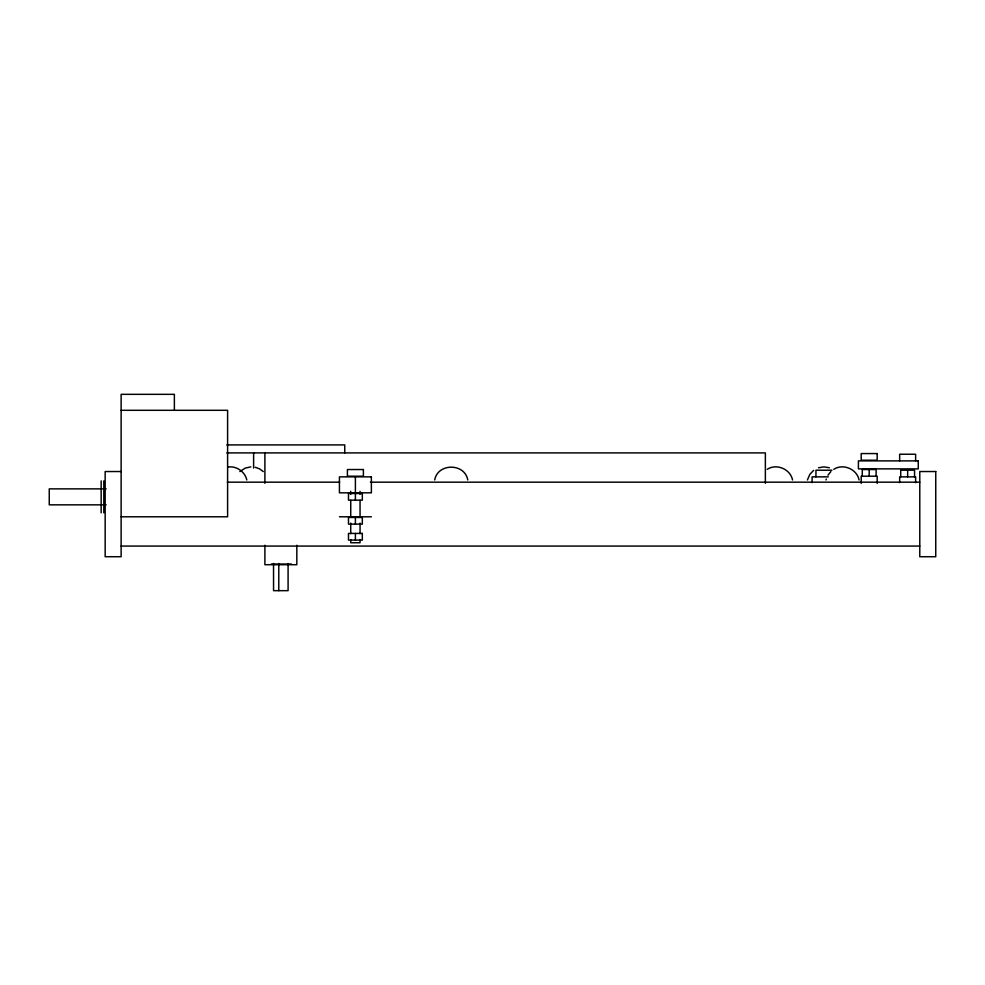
<?xml version="1.0" encoding="UTF-8"?>
<svg xmlns="http://www.w3.org/2000/svg" width="985" height="985" viewBox="0 0 985 985"><rect width="100%" height="100%" fill="white"/><g stroke="black" fill="none" stroke-linecap="round" stroke-linejoin="round"><path stroke-width="1.48" d="M434.717 479.966C437.709 462.925 464.772 462.925 467.764 479.966M807.417 479.966L809.842 474.388L813.622 470.374M826.046 479.966L826.292 479.055M827.991 475.164L830.86 471.569M239.86 471.569L245.265 468.097L250.806 466.89M767.229 469.328C776.512 463.209 790.401 469.094 792.543 479.966M833.79 469.328C843.074 463.209 856.962 469.094 859.092 479.966M818.498 467.776L823.94 466.878L829.382 467.776M228.532 466.964C236.769 465.942 245.068 471.877 246.804 479.966M121.13 410.302L227.609 410.302L227.609 516.793L121.13 516.793M226.809 444.912L344.75 444.912L344.75 452.903M226.809 452.903L765.37 452.903L765.37 483.327M831.931 470.202L815.949 470.202L815.949 476.863M121.13 471.532L105.161 471.532L105.161 556.722L121.13 556.722L121.13 394.332L174.37 394.332L174.37 410.302M828.299 476.863L812.108 476.863L812.108 482.662M227.301 482.182L339.64 482.182M370.422 482.182L919.781 482.182M106.158 488.868L49.25 488.868L49.25 504.837L106.158 504.837M339.431 516.793L371.37 516.793M121.13 546.072L919.781 546.072M271.281 564.048L291.388 564.048M255.238 467.272L259.56 468.872L263.291 471.569M915.631 460.881L915.631 454.233L899.662 454.233L899.662 460.881M915.631 482.662L915.631 476.863L899.662 476.863L899.662 482.662M914.56 476.863L914.56 470.202L900.733 470.202L900.733 476.863M907.653 470.202L907.653 476.863M877.179 483.45L877.179 476.198L861.21 476.198L861.21 483.45M876.108 476.198L876.108 469.537L862.281 469.537L862.281 476.198M869.201 469.537L869.201 476.198M360.054 491.318L360.054 494.347M360.054 500.392L360.054 517.039M360.054 523.084L360.054 533.673M360.054 539.718L360.054 542.747L350.758 542.747L350.734 539.718M355.4 476.863L355.4 492.832M355.4 493.497L355.4 500.158M355.4 517.457L355.4 524.119M355.4 533.427L355.4 540.088M350.734 491.318L350.734 494.347M350.734 500.392L350.734 517.039M350.734 523.084L350.734 533.673M296.83 545.247L296.83 564.713L264.891 564.713L264.891 545.247M288.088 563.445L288.088 590.668L273.559 590.668L273.534 563.445M278.78 563.445L278.78 590.668M264.891 452.903L264.891 483.327M253.613 452.903L253.613 468.109M103.819 480.877L103.819 512.828M101.159 480.877L101.159 512.828M877.179 453.568L861.21 453.568L861.21 460.217L877.179 460.217L877.179 453.568M918.266 460.881L858.403 460.881L858.403 468.872L918.266 468.872L918.266 460.881M363.391 469.537L347.41 469.537L347.41 476.198L363.391 476.198L363.391 469.537M935.75 471.532L919.781 471.532L919.781 556.722L935.75 556.722L935.75 471.532M371.37 476.863L339.431 476.863L339.431 492.832L371.37 492.832L371.37 476.863M362.32 493.497L348.481 493.497L348.481 500.158L362.32 500.158L362.32 493.497M362.32 517.457L348.481 517.457L348.481 524.119L362.32 524.119L362.32 517.457M362.32 533.427L348.481 533.427L348.481 540.088L362.32 540.088L362.32 533.427"/></g></svg>
